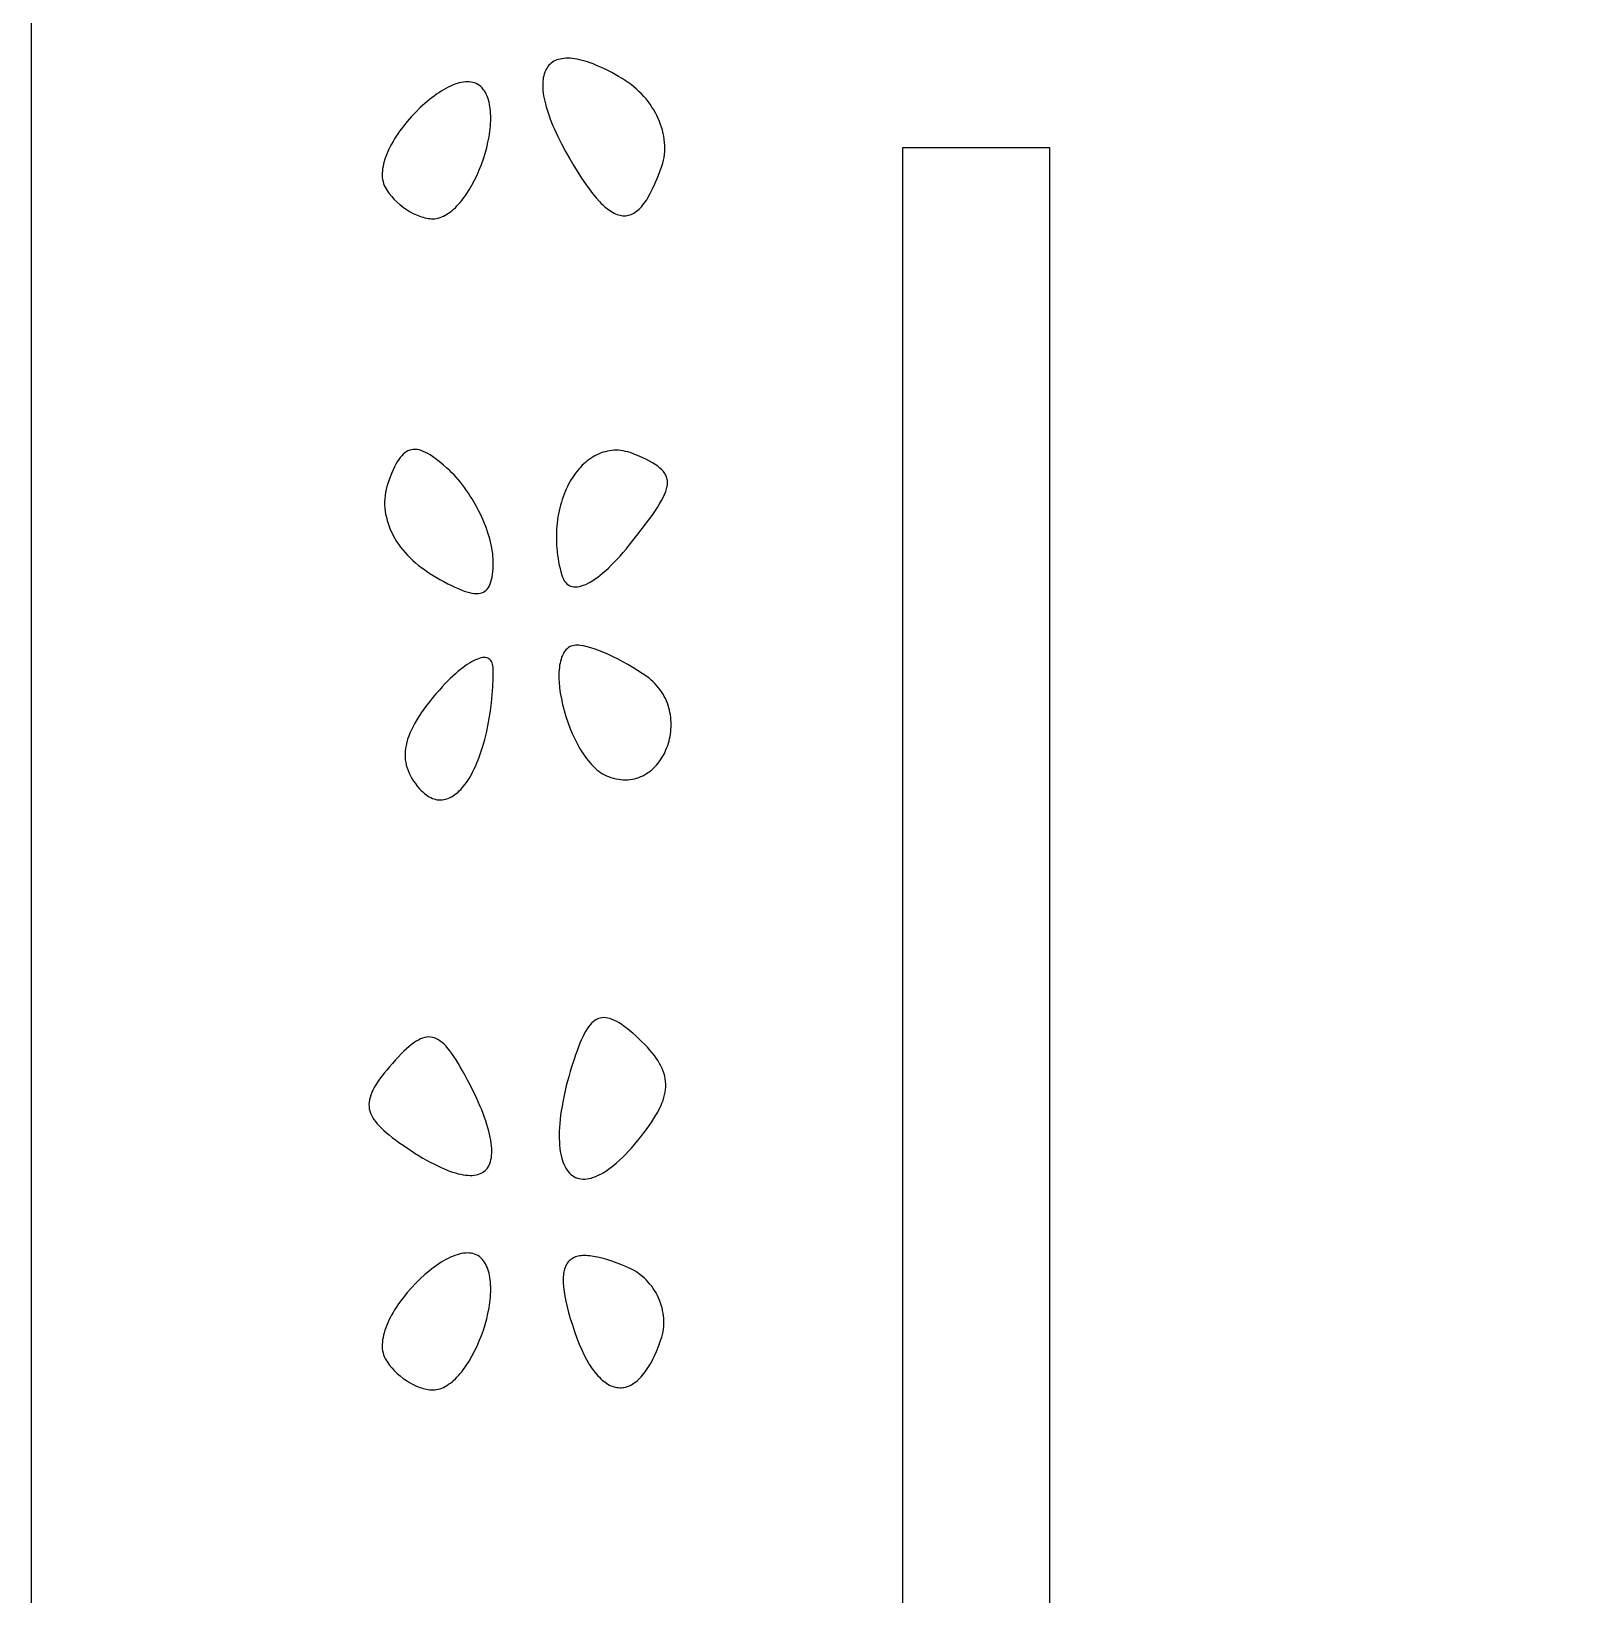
# Model space of a CAD drawing. Extents: x -452 to 452, y -1000 to 1000.
# Drawn here: x -452.5 to -269.8, y -149.8 to 34.9 of the extents above; entities that cross this region are included whole.
import ezdxf

# ---------------------------------------------------------------- set-up
doc = ezdxf.new("R2010")
doc.units = 0
doc.layers.add('LAYER_1', color=18, linetype='CONTINUOUS')

msp = doc.modelspace()

# ---------------------------------------------------------------- linework, layer by layer
at = {"layer": 'LAYER_1'}
for points in [[(0, -1000), (452.5, -1000), (452.5, 1000), (-452.5, 1000), (-452.5, -1000)], [(-382.71, 29.29), (-383.13, 29.54), (-383.54, 29.77), (-383.94, 29.99), (-384.33, 30.19), (-384.71, 30.39), (-385.08, 30.56), (-385.45, 30.73), (-385.8, 30.88), (-386.15, 31.02), (-386.48, 31.14), (-386.81, 31.25), (-387.13, 31.35), (-387.44, 31.44), (-387.74, 31.51), (-388.03, 31.57), (-388.31, 31.62), (-388.58, 31.65), (-388.85, 31.68), (-389.1, 31.69), (-389.34, 31.68), (-389.57, 31.67), (-389.8, 31.64), (-390.01, 31.6), (-390.21, 31.55), (-390.41, 31.49), (-390.59, 31.41), (-390.76, 31.33), (-390.93, 31.23), (-391.08, 31.12), (-391.22, 31), (-391.35, 30.87), (-391.47, 30.72), (-391.58, 30.57), (-391.68, 30.4), (-391.77, 30.22), (-391.85, 30.04), (-391.92, 29.84), (-391.97, 29.63), (-392.02, 29.41), (-392.05, 29.18), (-392.08, 28.93), (-392.09, 28.68), (-392.09, 28.42), (-392.08, 28.15), (-392.06, 27.86), (-392.02, 27.57), (-391.98, 27.27), (-391.92, 26.95), (-391.85, 26.63), (-391.77, 26.3), (-391.68, 25.96), (-391.58, 25.6), (-391.46, 25.24), (-391.34, 24.87), (-391.2, 24.49), (-391.05, 24.1), (-390.88, 23.7), (-390.71, 23.3), (-390.52, 22.88), (-390.32, 22.46), (-389.88, 21.58), (-389.39, 20.67), (-388.9, 19.8), (-388.42, 18.98), (-387.95, 18.22), (-387.5, 17.51), (-387.05, 16.85), (-386.62, 16.25), (-386.19, 15.7), (-385.78, 15.2), (-385.37, 14.76), (-385.18, 14.55), (-384.98, 14.36), (-384.78, 14.19), (-384.59, 14.02), (-384.4, 13.87), (-384.21, 13.73), (-384.03, 13.61), (-383.85, 13.5), (-383.66, 13.4), (-383.48, 13.32), (-383.31, 13.25), (-383.13, 13.19), (-382.96, 13.14), (-382.78, 13.11), (-382.61, 13.09), (-382.45, 13.08), (-382.28, 13.09), (-382.11, 13.11), (-381.95, 13.14), (-381.79, 13.19), (-381.63, 13.25), (-381.47, 13.32), (-381.31, 13.41), (-381.16, 13.51), (-381, 13.62), (-380.85, 13.74), (-380.7, 13.88), (-380.55, 14.03), (-380.4, 14.19), (-380.25, 14.37), (-380.1, 14.56), (-379.96, 14.76), (-379.81, 14.98), (-379.67, 15.21), (-379.39, 15.7), (-379.11, 16.25), (-378.83, 16.85), (-378.56, 17.5), (-378.29, 18.2), (-378.02, 18.96), (-377.92, 19.3), (-377.83, 19.64), (-377.76, 19.98), (-377.71, 20.33), (-377.68, 20.69), (-377.67, 21.04), (-377.67, 21.39), (-377.69, 21.75), (-377.73, 22.11), (-377.78, 22.47), (-377.85, 22.82), (-377.94, 23.18), (-378.04, 23.53), (-378.16, 23.88), (-378.29, 24.23), (-378.44, 24.58), (-378.61, 24.92), (-378.78, 25.26), (-378.98, 25.6), (-379.19, 25.93), (-379.41, 26.25), (-379.64, 26.57), (-379.89, 26.88), (-380.16, 27.18), (-380.43, 27.48), (-380.72, 27.77), (-381.02, 28.05), (-381.34, 28.32), (-381.66, 28.58), (-382, 28.82), (-382.35, 29.06)], [(-399.25, 28.18), (-399.41, 28.34), (-399.57, 28.48), (-399.75, 28.6), (-399.94, 28.7), (-400.13, 28.78), (-400.33, 28.84), (-400.55, 28.88), (-400.77, 28.9), (-400.99, 28.91), (-401.22, 28.9), (-401.46, 28.87), (-401.71, 28.83), (-401.96, 28.77), (-402.21, 28.69), (-402.47, 28.61), (-402.74, 28.5), (-403, 28.39), (-403.27, 28.26), (-403.55, 28.12), (-403.82, 27.96), (-404.09, 27.8), (-404.37, 27.62), (-404.65, 27.43), (-404.93, 27.23), (-405.2, 27.03), (-405.48, 26.81), (-406.03, 26.35), (-406.56, 25.86), (-407.09, 25.34), (-407.6, 24.8), (-408.09, 24.23), (-408.55, 23.66), (-408.78, 23.36), (-408.99, 23.07), (-409.2, 22.77), (-409.4, 22.47), (-409.59, 22.17), (-409.77, 21.87), (-409.94, 21.56), (-410.1, 21.26), (-410.25, 20.96), (-410.38, 20.66), (-410.51, 20.37), (-410.63, 20.07), (-410.73, 19.78), (-410.82, 19.49), (-410.89, 19.21), (-410.95, 18.92), (-411, 18.65), (-411.03, 18.38), (-411.05, 18.11), (-411.05, 17.85), (-411.04, 17.6), (-411, 17.35), (-410.95, 17.12), (-410.89, 16.89), (-410.8, 16.66), (-410.7, 16.45), (-410.59, 16.26), (-410.47, 16.07), (-410.35, 15.89), (-410.21, 15.71), (-409.93, 15.35), (-409.62, 15.01), (-409.29, 14.68), (-408.94, 14.38), (-408.57, 14.09), (-408.19, 13.83), (-407.81, 13.59), (-407.41, 13.37), (-407.01, 13.19), (-406.61, 13.03), (-406.41, 12.96), (-406.21, 12.9), (-406.01, 12.85), (-405.81, 12.81), (-405.61, 12.78), (-405.42, 12.75), (-405.23, 12.74), (-405.04, 12.74), (-404.84, 12.74), (-404.63, 12.77), (-404.42, 12.81), (-404.22, 12.87), (-404.01, 12.94), (-403.81, 13.03), (-403.6, 13.14), (-403.4, 13.26), (-403.2, 13.39), (-403, 13.53), (-402.8, 13.69), (-402.61, 13.86), (-402.41, 14.04), (-402.22, 14.24), (-402.03, 14.44), (-401.84, 14.66), (-401.66, 14.88), (-401.48, 15.12), (-401.3, 15.36), (-401.12, 15.61), (-400.78, 16.14), (-400.46, 16.7), (-400.15, 17.29), (-399.85, 17.89), (-399.58, 18.51), (-399.33, 19.15), (-399.1, 19.8), (-398.9, 20.45), (-398.71, 21.11), (-398.56, 21.76), (-398.43, 22.41), (-398.33, 23.05), (-398.26, 23.68), (-398.24, 23.99), (-398.23, 24.3), (-398.22, 24.6), (-398.23, 24.89), (-398.24, 25.18), (-398.26, 25.46), (-398.29, 25.74), (-398.32, 26.01), (-398.37, 26.27), (-398.43, 26.52), (-398.5, 26.76), (-398.57, 27), (-398.66, 27.22), (-398.76, 27.44), (-398.86, 27.64), (-398.98, 27.83), (-399.11, 28.01)], [(-332.19, -234.58), (-332.19, 21.12), (-340.3, 21.12), (-349.59, 21.12), (-349.59, -234.58)], [(-403.08, -17.01), (-403.45, -16.68), (-403.8, -16.37), (-404.14, -16.08), (-404.47, -15.81), (-404.78, -15.57), (-405.09, -15.36), (-405.38, -15.17), (-405.66, -15), (-405.94, -14.86), (-406.2, -14.74), (-406.45, -14.65), (-406.7, -14.58), (-406.93, -14.54), (-407.16, -14.52), (-407.38, -14.52), (-407.6, -14.55), (-407.8, -14.61), (-408.01, -14.69), (-408.2, -14.8), (-408.39, -14.93), (-408.57, -15.09), (-408.75, -15.27), (-408.93, -15.48), (-409.1, -15.72), (-409.27, -15.98), (-409.43, -16.26), (-409.6, -16.58), (-409.76, -16.91), (-409.91, -17.28), (-410.07, -17.67), (-410.23, -18.09), (-410.38, -18.53), (-410.49, -18.89), (-410.59, -19.25), (-410.66, -19.61), (-410.71, -19.97), (-410.75, -20.34), (-410.76, -20.7), (-410.76, -21.07), (-410.74, -21.44), (-410.7, -21.8), (-410.64, -22.17), (-410.56, -22.53), (-410.47, -22.9), (-410.36, -23.26), (-410.23, -23.62), (-410.09, -23.98), (-409.93, -24.33), (-409.75, -24.68), (-409.56, -25.03), (-409.35, -25.37), (-409.12, -25.71), (-408.88, -26.05), (-408.62, -26.37), (-408.35, -26.7), (-408.06, -27.01), (-407.76, -27.32), (-407.44, -27.62), (-407.11, -27.92), (-406.77, -28.21), (-406.4, -28.48), (-406.03, -28.75), (-405.64, -29.02), (-405.24, -29.27), (-404.23, -29.86), (-403.75, -30.13), (-403.3, -30.37), (-402.87, -30.59), (-402.47, -30.79), (-402.08, -30.96), (-401.71, -31.11), (-401.37, -31.24), (-401.04, -31.35), (-400.73, -31.43), (-400.45, -31.49), (-400.18, -31.53), (-399.92, -31.55), (-399.69, -31.54), (-399.47, -31.51), (-399.27, -31.45), (-399.08, -31.37), (-398.91, -31.27), (-398.76, -31.14), (-398.62, -30.99), (-398.49, -30.82), (-398.38, -30.62), (-398.29, -30.4), (-398.2, -30.15), (-398.13, -29.88), (-398.07, -29.59), (-398.02, -29.27), (-397.99, -28.93), (-397.96, -28.56), (-397.95, -28.17), (-397.94, -27.75), (-397.95, -27.44), (-397.97, -27.12), (-398, -26.79), (-398.05, -26.46), (-398.1, -26.12), (-398.17, -25.77), (-398.25, -25.42), (-398.35, -25.07), (-398.45, -24.71), (-398.56, -24.35), (-398.69, -23.98), (-398.82, -23.62), (-398.97, -23.25), (-399.12, -22.88), (-399.28, -22.52), (-399.45, -22.15), (-399.63, -21.79), (-399.82, -21.43), (-400.01, -21.07), (-400.21, -20.71), (-400.42, -20.36), (-400.64, -20.02), (-400.86, -19.68), (-401.09, -19.35), (-401.32, -19.03), (-401.56, -18.71), (-401.8, -18.4), (-402.05, -18.1), (-402.3, -17.81), (-402.56, -17.53), (-402.82, -17.27)], [(-381.19, -15.1), (-381.47, -14.99), (-381.75, -14.89), (-382.03, -14.8), (-382.31, -14.74), (-382.58, -14.68), (-382.86, -14.65), (-383.13, -14.62), (-383.4, -14.61), (-383.66, -14.62), (-383.93, -14.64), (-384.19, -14.67), (-384.45, -14.72), (-384.7, -14.78), (-384.95, -14.85), (-385.2, -14.93), (-385.44, -15.03), (-385.68, -15.14), (-385.92, -15.26), (-386.15, -15.4), (-386.38, -15.54), (-386.6, -15.7), (-386.82, -15.86), (-387.03, -16.04), (-387.24, -16.23), (-387.45, -16.43), (-387.64, -16.63), (-387.84, -16.85), (-388.03, -17.08), (-388.21, -17.31), (-388.38, -17.56), (-388.55, -17.81), (-388.72, -18.07), (-388.88, -18.34), (-389.03, -18.62), (-389.17, -18.9), (-389.31, -19.2), (-389.44, -19.5), (-389.57, -19.8), (-389.68, -20.12), (-389.79, -20.44), (-389.89, -20.76), (-389.99, -21.09), (-390.08, -21.43), (-390.15, -21.77), (-390.22, -22.12), (-390.29, -22.47), (-390.34, -22.83), (-390.39, -23.19), (-390.42, -23.56), (-390.45, -23.93), (-390.47, -24.3), (-390.48, -24.68), (-390.48, -25.06), (-390.47, -25.44), (-390.45, -25.82), (-390.42, -26.21), (-390.39, -26.6), (-390.34, -26.99), (-390.28, -27.39), (-390.21, -27.78), (-390.13, -28.18), (-390.04, -28.57), (-389.94, -28.97), (-389.83, -29.37), (-389.74, -29.61), (-389.65, -29.83), (-389.54, -30.03), (-389.41, -30.21), (-389.28, -30.35), (-389.13, -30.48), (-388.96, -30.58), (-388.79, -30.66), (-388.6, -30.72), (-388.41, -30.75), (-388.2, -30.75), (-387.98, -30.74), (-387.75, -30.7), (-387.52, -30.64), (-387.27, -30.56), (-387.01, -30.45), (-386.74, -30.33), (-386.47, -30.18), (-386.18, -30), (-385.89, -29.81), (-385.59, -29.59), (-385.29, -29.36), (-384.97, -29.1), (-384.65, -28.82), (-384.32, -28.52), (-383.99, -28.2), (-383.65, -27.85), (-383.31, -27.49), (-382.96, -27.11), (-382.6, -26.7), (-382.24, -26.28), (-381.88, -25.83), (-380.85, -24.53), (-379.95, -23.36), (-379.55, -22.83), (-379.18, -22.32), (-378.85, -21.84), (-378.55, -21.39), (-378.29, -20.96), (-378.06, -20.56), (-377.86, -20.18), (-377.69, -19.82), (-377.56, -19.48), (-377.46, -19.16), (-377.39, -18.86), (-377.37, -18.72), (-377.36, -18.58), (-377.36, -18.44), (-377.36, -18.3), (-377.37, -18.17), (-377.39, -18.05), (-377.42, -17.92), (-377.45, -17.8), (-377.5, -17.68), (-377.55, -17.57), (-377.61, -17.45), (-377.68, -17.34), (-377.75, -17.23), (-377.84, -17.12), (-378.03, -16.91), (-378.25, -16.71), (-378.51, -16.51), (-378.8, -16.31), (-379.11, -16.11), (-379.47, -15.91), (-379.85, -15.72), (-380.26, -15.51), (-380.71, -15.31)], [(-379.8, -41.35), (-380.34, -40.98), (-380.89, -40.62), (-381.46, -40.27), (-382.03, -39.93), (-382.61, -39.61), (-383.18, -39.3), (-383.76, -39.02), (-384.32, -38.75), (-384.87, -38.51), (-385.4, -38.29), (-385.91, -38.1), (-386.39, -37.94), (-386.85, -37.82), (-387.27, -37.72), (-387.65, -37.66), (-387.82, -37.64), (-387.99, -37.63), (-388.19, -37.64), (-388.39, -37.66), (-388.58, -37.71), (-388.75, -37.77), (-388.92, -37.85), (-389.07, -37.95), (-389.21, -38.06), (-389.35, -38.19), (-389.47, -38.34), (-389.58, -38.5), (-389.68, -38.68), (-389.77, -38.87), (-389.86, -39.07), (-389.93, -39.29), (-389.99, -39.51), (-390.04, -39.75), (-390.09, -40), (-390.12, -40.26), (-390.15, -40.53), (-390.17, -40.81), (-390.18, -41.1), (-390.18, -41.4), (-390.17, -41.7), (-390.15, -42.01), (-390.1, -42.65), (-390.01, -43.3), (-389.89, -43.98), (-389.74, -44.66), (-389.57, -45.35), (-389.37, -46.04), (-389.14, -46.72), (-388.89, -47.4), (-388.61, -48.06), (-388.31, -48.71), (-388.15, -49.02), (-387.99, -49.33), (-387.82, -49.64), (-387.65, -49.93), (-387.47, -50.22), (-387.29, -50.5), (-387.11, -50.76), (-386.92, -51.02), (-386.72, -51.27), (-386.52, -51.51), (-386.32, -51.74), (-386.11, -51.95), (-385.9, -52.15), (-385.69, -52.34), (-385.47, -52.52), (-385.25, -52.68), (-385.02, -52.82), (-384.8, -52.95), (-384.57, -53.06), (-384.33, -53.16), (-384.03, -53.27), (-383.73, -53.35), (-383.44, -53.42), (-383.14, -53.48), (-382.86, -53.51), (-382.58, -53.53), (-382.3, -53.54), (-382.03, -53.53), (-381.76, -53.5), (-381.5, -53.46), (-381.24, -53.41), (-380.99, -53.34), (-380.75, -53.26), (-380.51, -53.16), (-380.27, -53.06), (-380.05, -52.94), (-379.83, -52.81), (-379.62, -52.66), (-379.41, -52.51), (-379.21, -52.35), (-379.02, -52.18), (-378.83, -51.99), (-378.66, -51.8), (-378.49, -51.6), (-378.32, -51.4), (-378.17, -51.18), (-378.02, -50.96), (-377.89, -50.73), (-377.76, -50.49), (-377.64, -50.25), (-377.53, -50), (-377.42, -49.74), (-377.33, -49.49), (-377.24, -49.22), (-377.17, -48.96), (-377.1, -48.68), (-377.05, -48.41), (-377, -48.13), (-376.96, -47.85), (-376.94, -47.57), (-376.92, -47.29), (-376.92, -47.01), (-376.92, -46.72), (-376.94, -46.44), (-376.97, -46.16), (-377.01, -45.87), (-377.06, -45.59), (-377.12, -45.31), (-377.19, -45.03), (-377.28, -44.75), (-377.37, -44.48), (-377.48, -44.21), (-377.6, -43.94), (-377.74, -43.68), (-377.88, -43.42), (-378.04, -43.16), (-378.22, -42.91), (-378.4, -42.67), (-378.6, -42.43), (-378.81, -42.2), (-379.04, -41.98), (-379.28, -41.76), (-379.53, -41.55)], [(-397.94, -40.52), (-397.95, -40.28), (-397.97, -40.07), (-398.01, -39.88), (-398.07, -39.71), (-398.14, -39.56), (-398.23, -39.43), (-398.33, -39.33), (-398.44, -39.24), (-398.57, -39.17), (-398.71, -39.13), (-398.86, -39.1), (-399.03, -39.09), (-399.21, -39.11), (-399.39, -39.14), (-399.59, -39.19), (-399.81, -39.27), (-400.03, -39.36), (-400.26, -39.47), (-400.5, -39.6), (-400.75, -39.75), (-401, -39.91), (-401.27, -40.1), (-401.54, -40.3), (-401.82, -40.52), (-402.11, -40.76), (-402.41, -41.02), (-402.71, -41.29), (-403.01, -41.59), (-403.33, -41.9), (-403.64, -42.22), (-403.96, -42.57), (-404.29, -42.93), (-404.7, -43.4), (-405.09, -43.86), (-405.46, -44.32), (-405.81, -44.76), (-406.13, -45.2), (-406.43, -45.62), (-406.71, -46.04), (-406.97, -46.45), (-407.2, -46.85), (-407.41, -47.24), (-407.6, -47.63), (-407.77, -48.01), (-407.92, -48.38), (-408.05, -48.75), (-408.15, -49.11), (-408.23, -49.47), (-408.29, -49.81), (-408.33, -50.16), (-408.35, -50.5), (-408.34, -50.83), (-408.32, -51.16), (-408.27, -51.49), (-408.2, -51.81), (-408.11, -52.13), (-408, -52.44), (-407.87, -52.76), (-407.72, -53.06), (-407.54, -53.37), (-407.35, -53.68), (-407.13, -53.98), (-406.9, -54.28), (-406.64, -54.59), (-406.45, -54.79), (-406.26, -54.97), (-406.07, -55.14), (-405.88, -55.29), (-405.69, -55.43), (-405.5, -55.54), (-405.31, -55.64), (-405.12, -55.73), (-404.93, -55.8), (-404.73, -55.85), (-404.54, -55.89), (-404.35, -55.91), (-404.16, -55.91), (-403.97, -55.9), (-403.78, -55.88), (-403.59, -55.84), (-403.4, -55.78), (-403.22, -55.72), (-403.03, -55.63), (-402.85, -55.54), (-402.67, -55.43), (-402.49, -55.3), (-402.31, -55.17), (-402.13, -55.02), (-401.95, -54.85), (-401.78, -54.68), (-401.61, -54.49), (-401.44, -54.29), (-401.27, -54.08), (-401.11, -53.85), (-400.95, -53.62), (-400.79, -53.37), (-400.63, -53.11), (-400.48, -52.84), (-400.33, -52.56), (-400.19, -52.26), (-400.04, -51.96), (-399.9, -51.65), (-399.64, -50.99), (-399.39, -50.29), (-399.15, -49.56), (-398.93, -48.79), (-398.74, -47.99), (-398.56, -47.15), (-398.4, -46.28), (-398.26, -45.39), (-398.15, -44.46), (-398.06, -43.51), (-397.99, -42.54), (-397.95, -41.54)], [(-380.72, -84.13), (-381.1, -83.78), (-381.45, -83.47), (-381.8, -83.17), (-382.13, -82.91), (-382.45, -82.66), (-382.76, -82.45), (-383.06, -82.25), (-383.35, -82.09), (-383.62, -81.95), (-383.89, -81.83), (-384.15, -81.74), (-384.4, -81.68), (-384.64, -81.64), (-384.87, -81.63), (-385.09, -81.64), (-385.31, -81.68), (-385.52, -81.75), (-385.73, -81.84), (-385.93, -81.96), (-386.12, -82.11), (-386.31, -82.29), (-386.5, -82.49), (-386.68, -82.71), (-386.85, -82.97), (-387.03, -83.25), (-387.2, -83.56), (-387.37, -83.9), (-387.54, -84.27), (-387.71, -84.66), (-387.87, -85.08), (-388.04, -85.53), (-388.21, -86.01), (-388.43, -86.68), (-388.64, -87.34), (-388.84, -87.99), (-389.02, -88.62), (-389.19, -89.24), (-389.34, -89.85), (-389.48, -90.44), (-389.6, -91.01), (-389.71, -91.57), (-389.81, -92.12), (-389.9, -92.65), (-389.97, -93.16), (-390.03, -93.66), (-390.07, -94.15), (-390.11, -94.62), (-390.13, -95.07), (-390.14, -95.5), (-390.14, -95.92), (-390.12, -96.33), (-390.09, -96.71), (-390.06, -97.08), (-390.01, -97.44), (-389.95, -97.77), (-389.87, -98.09), (-389.79, -98.39), (-389.7, -98.67), (-389.59, -98.94), (-389.48, -99.19), (-389.35, -99.42), (-389.22, -99.63), (-389.07, -99.82), (-388.92, -99.99), (-388.75, -100.15), (-388.58, -100.29), (-388.4, -100.4), (-388.2, -100.5), (-388, -100.58), (-387.79, -100.64), (-387.57, -100.68), (-387.35, -100.69), (-387.11, -100.69), (-386.87, -100.67), (-386.61, -100.63), (-386.35, -100.57), (-386.09, -100.48), (-385.81, -100.38), (-385.53, -100.25), (-385.24, -100.1), (-384.94, -99.94), (-384.64, -99.75), (-384.33, -99.53), (-384.01, -99.3), (-383.69, -99.04), (-383.36, -98.76), (-383.02, -98.46), (-382.68, -98.14), (-382.33, -97.79), (-381.98, -97.42), (-381.62, -97.03), (-381.26, -96.61), (-380.89, -96.17), (-380.52, -95.71), (-380.14, -95.22), (-379.75, -94.71), (-379.47, -94.31), (-379.2, -93.92), (-378.95, -93.54), (-378.72, -93.16), (-378.51, -92.8), (-378.32, -92.44), (-378.15, -92.09), (-378.01, -91.75), (-377.88, -91.41), (-377.77, -91.08), (-377.69, -90.75), (-377.62, -90.43), (-377.58, -90.11), (-377.55, -89.79), (-377.55, -89.48), (-377.57, -89.17), (-377.61, -88.86), (-377.67, -88.56), (-377.75, -88.25), (-377.85, -87.95), (-377.97, -87.64), (-378.12, -87.34), (-378.28, -87.03), (-378.47, -86.72), (-378.67, -86.41), (-378.9, -86.1), (-379.15, -85.78), (-379.42, -85.46), (-379.72, -85.13), (-380.03, -84.8), (-380.37, -84.47)], [(-401.56, -87.9), (-401.83, -87.44), (-402.08, -87.01), (-402.33, -86.6), (-402.58, -86.23), (-402.82, -85.88), (-403.05, -85.56), (-403.28, -85.27), (-403.51, -85), (-403.74, -84.77), (-403.96, -84.56), (-404.19, -84.39), (-404.41, -84.24), (-404.63, -84.12), (-404.86, -84.02), (-405.09, -83.96), (-405.31, -83.92), (-405.55, -83.91), (-405.78, -83.92), (-406.02, -83.97), (-406.27, -84.04), (-406.52, -84.14), (-406.77, -84.27), (-407.04, -84.42), (-407.31, -84.6), (-407.59, -84.81), (-407.88, -85.05), (-408.18, -85.31), (-408.49, -85.6), (-408.81, -85.92), (-409.14, -86.26), (-409.48, -86.63), (-409.84, -87.03), (-410.19, -87.43), (-410.52, -87.82), (-410.83, -88.2), (-411.11, -88.56), (-411.37, -88.9), (-411.6, -89.24), (-411.81, -89.57), (-411.99, -89.88), (-412.15, -90.19), (-412.29, -90.49), (-412.4, -90.78), (-412.49, -91.06), (-412.56, -91.33), (-412.6, -91.61), (-412.61, -91.87), (-412.6, -92.13), (-412.57, -92.39), (-412.51, -92.64), (-412.43, -92.9), (-412.32, -93.15), (-412.19, -93.4), (-412.03, -93.65), (-411.85, -93.91), (-411.64, -94.16), (-411.4, -94.42), (-411.15, -94.68), (-410.86, -94.95), (-410.55, -95.22), (-410.22, -95.49), (-409.86, -95.78), (-409.48, -96.07), (-409.07, -96.36), (-408.57, -96.71), (-408.08, -97.05), (-407.6, -97.36), (-407.14, -97.66), (-406.68, -97.94), (-406.24, -98.21), (-405.81, -98.46), (-405.38, -98.69), (-404.97, -98.91), (-404.57, -99.11), (-404.18, -99.29), (-403.81, -99.46), (-403.44, -99.61), (-403.09, -99.75), (-402.74, -99.87), (-402.41, -99.97), (-402.09, -100.06), (-401.78, -100.13), (-401.49, -100.19), (-401.2, -100.23), (-400.93, -100.25), (-400.67, -100.26), (-400.42, -100.26), (-400.19, -100.24), (-399.96, -100.2), (-399.75, -100.15), (-399.55, -100.09), (-399.36, -100.01), (-399.19, -99.91), (-399.03, -99.8), (-398.88, -99.68), (-398.74, -99.54), (-398.62, -99.39), (-398.51, -99.22), (-398.41, -99.04), (-398.33, -98.84), (-398.26, -98.63), (-398.2, -98.4), (-398.15, -98.17), (-398.12, -97.91), (-398.11, -97.65), (-398.1, -97.37), (-398.11, -97.07), (-398.13, -96.77), (-398.17, -96.45), (-398.22, -96.11), (-398.28, -95.77), (-398.36, -95.41), (-398.45, -95.03), (-398.56, -94.64), (-398.68, -94.25), (-398.81, -93.83), (-398.96, -93.41), (-399.13, -92.97), (-399.3, -92.52), (-399.5, -92.05), (-399.7, -91.58), (-399.92, -91.09), (-400.16, -90.59), (-400.41, -90.08), (-400.67, -89.55), (-400.96, -89.01), (-401.25, -88.46)], [(-399.25, -110.15), (-399.41, -109.99), (-399.57, -109.85), (-399.75, -109.73), (-399.94, -109.63), (-400.13, -109.55), (-400.33, -109.49), (-400.55, -109.45), (-400.77, -109.43), (-400.99, -109.42), (-401.22, -109.43), (-401.46, -109.46), (-401.71, -109.5), (-401.96, -109.56), (-402.21, -109.64), (-402.47, -109.72), (-402.74, -109.83), (-403, -109.94), (-403.27, -110.07), (-403.55, -110.21), (-403.82, -110.37), (-404.09, -110.53), (-404.37, -110.71), (-404.65, -110.9), (-404.93, -111.1), (-405.2, -111.3), (-405.48, -111.52), (-406.03, -111.98), (-406.56, -112.47), (-407.09, -112.99), (-407.6, -113.53), (-408.09, -114.1), (-408.55, -114.67), (-408.78, -114.97), (-408.99, -115.26), (-409.2, -115.56), (-409.4, -115.86), (-409.59, -116.16), (-409.77, -116.46), (-409.94, -116.77), (-410.1, -117.07), (-410.25, -117.37), (-410.38, -117.67), (-410.51, -117.96), (-410.63, -118.26), (-410.73, -118.55), (-410.82, -118.84), (-410.89, -119.12), (-410.95, -119.41), (-411, -119.68), (-411.03, -119.95), (-411.05, -120.22), (-411.05, -120.48), (-411.04, -120.73), (-411, -120.98), (-410.95, -121.21), (-410.89, -121.44), (-410.8, -121.67), (-410.7, -121.88), (-410.59, -122.07), (-410.47, -122.26), (-410.35, -122.44), (-410.21, -122.62), (-409.93, -122.98), (-409.62, -123.32), (-409.29, -123.65), (-408.94, -123.95), (-408.57, -124.24), (-408.19, -124.5), (-407.81, -124.74), (-407.41, -124.96), (-407.01, -125.14), (-406.61, -125.3), (-406.41, -125.37), (-406.21, -125.43), (-406.01, -125.48), (-405.81, -125.52), (-405.61, -125.55), (-405.42, -125.58), (-405.23, -125.59), (-405.04, -125.6), (-404.84, -125.59), (-404.63, -125.56), (-404.42, -125.52), (-404.22, -125.46), (-404.01, -125.39), (-403.81, -125.3), (-403.6, -125.19), (-403.4, -125.07), (-403.2, -124.94), (-403, -124.8), (-402.8, -124.64), (-402.61, -124.47), (-402.41, -124.29), (-402.22, -124.09), (-402.03, -123.89), (-401.84, -123.67), (-401.66, -123.45), (-401.48, -123.21), (-401.3, -122.97), (-401.12, -122.72), (-400.78, -122.19), (-400.46, -121.63), (-400.15, -121.04), (-399.85, -120.44), (-399.58, -119.82), (-399.33, -119.18), (-399.1, -118.53), (-398.9, -117.88), (-398.71, -117.22), (-398.56, -116.57), (-398.43, -115.92), (-398.33, -115.28), (-398.26, -114.65), (-398.24, -114.34), (-398.23, -114.03), (-398.22, -113.73), (-398.23, -113.44), (-398.24, -113.15), (-398.26, -112.87), (-398.29, -112.59), (-398.32, -112.32), (-398.37, -112.06), (-398.43, -111.81), (-398.5, -111.57), (-398.57, -111.33), (-398.66, -111.11), (-398.76, -110.89), (-398.86, -110.69), (-398.98, -110.5), (-399.11, -110.32)], [(-381.97, -111.17), (-382.66, -110.88), (-383.31, -110.63), (-383.93, -110.4), (-384.52, -110.21), (-385.07, -110.05), (-385.6, -109.92), (-386.09, -109.83), (-386.54, -109.76), (-386.76, -109.75), (-386.97, -109.74), (-387.17, -109.73), (-387.36, -109.74), (-387.55, -109.76), (-387.73, -109.78), (-387.9, -109.81), (-388.06, -109.85), (-388.21, -109.9), (-388.36, -109.96), (-388.5, -110.02), (-388.63, -110.1), (-388.75, -110.18), (-388.86, -110.27), (-388.97, -110.37), (-389.07, -110.48), (-389.16, -110.6), (-389.25, -110.72), (-389.32, -110.86), (-389.39, -111), (-389.45, -111.16), (-389.51, -111.32), (-389.55, -111.49), (-389.59, -111.67), (-389.62, -111.86), (-389.65, -112.05), (-389.66, -112.26), (-389.67, -112.47), (-389.67, -112.93), (-389.64, -113.43), (-389.57, -113.96), (-389.48, -114.52), (-389.36, -115.13), (-389.21, -115.77), (-389.03, -116.45), (-388.83, -117.16), (-388.59, -117.92), (-388.33, -118.71), (-388.06, -119.48), (-387.77, -120.2), (-387.48, -120.88), (-387.18, -121.5), (-386.87, -122.08), (-386.55, -122.62), (-386.39, -122.87), (-386.23, -123.1), (-386.07, -123.33), (-385.9, -123.54), (-385.74, -123.74), (-385.57, -123.93), (-385.4, -124.11), (-385.23, -124.28), (-385.06, -124.43), (-384.89, -124.57), (-384.72, -124.7), (-384.55, -124.82), (-384.38, -124.93), (-384.2, -125.02), (-384.03, -125.1), (-383.86, -125.17), (-383.68, -125.23), (-383.51, -125.28), (-383.33, -125.31), (-383.16, -125.33), (-382.99, -125.34), (-382.81, -125.34), (-382.64, -125.33), (-382.47, -125.3), (-382.29, -125.26), (-382.12, -125.21), (-381.95, -125.15), (-381.78, -125.08), (-381.61, -124.99), (-381.44, -124.89), (-381.27, -124.78), (-381.11, -124.66), (-380.94, -124.52), (-380.78, -124.38), (-380.61, -124.22), (-380.45, -124.05), (-380.29, -123.86), (-380.13, -123.67), (-379.97, -123.46), (-379.82, -123.24), (-379.66, -123.01), (-379.51, -122.77), (-379.36, -122.51), (-379.22, -122.24), (-379.07, -121.96), (-378.93, -121.67), (-378.65, -121.05), (-378.38, -120.37), (-378.12, -119.65), (-378.02, -119.35), (-377.94, -119.04), (-377.88, -118.72), (-377.83, -118.41), (-377.8, -118.09), (-377.78, -117.78), (-377.78, -117.46), (-377.8, -117.15), (-377.83, -116.83), (-377.87, -116.52), (-377.93, -116.21), (-378, -115.9), (-378.08, -115.6), (-378.18, -115.3), (-378.29, -115), (-378.42, -114.71), (-378.55, -114.43), (-378.7, -114.15), (-378.87, -113.87), (-379.04, -113.61), (-379.22, -113.35), (-379.42, -113.1), (-379.63, -112.86), (-379.85, -112.63), (-380.08, -112.41), (-380.32, -112.19), (-380.57, -111.99), (-380.83, -111.8), (-381.1, -111.63), (-381.38, -111.46), (-381.67, -111.31)]]:
    msp.add_lwpolyline(points, close=True, dxfattribs=at)

doc.saveas('drawing.dxf')
